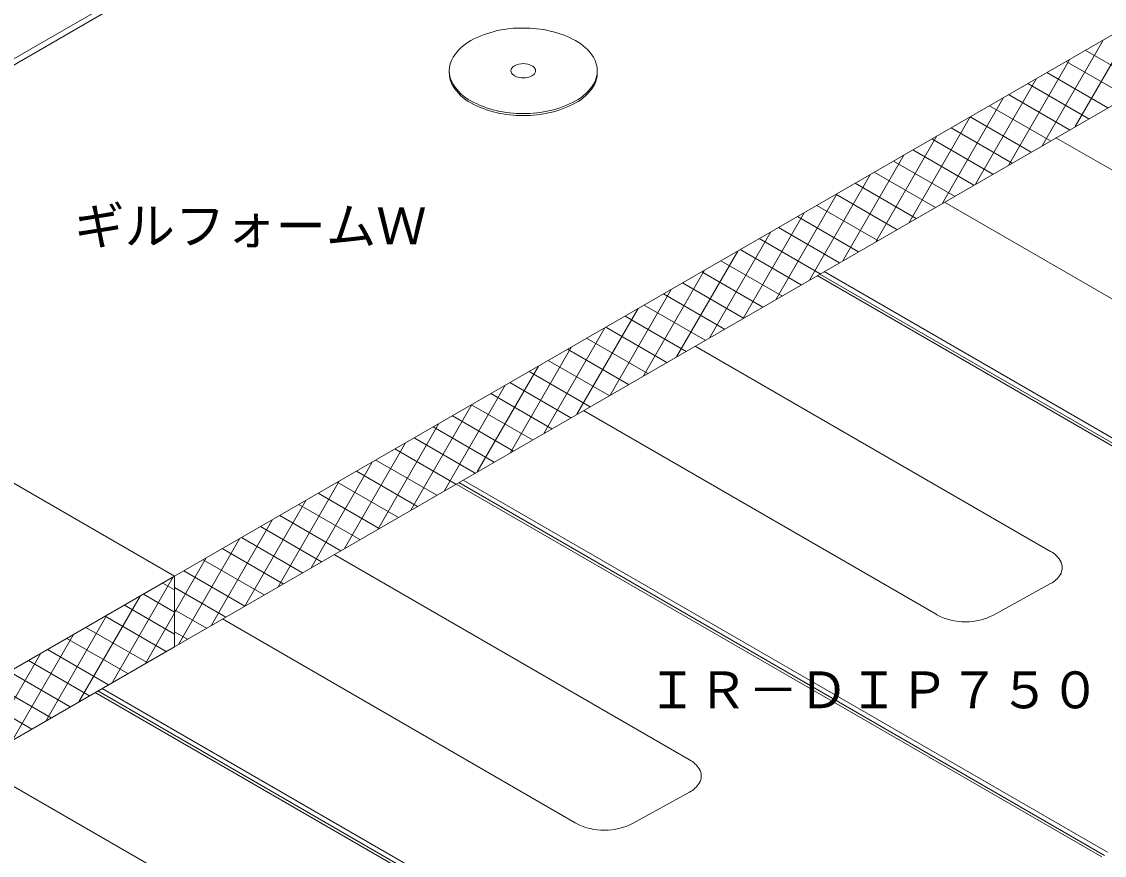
# Model space of a CAD drawing. Units: millimetres, scale not verified. Extents: x -2760 to 2760, y -1910 to 1910.
# Drawn here: x -167 to 371, y -715 to -301 of the extents above; entities that cross this region are included whole.
import ezdxf
from ezdxf.enums import TextEntityAlignment as Align

# ---------------------------------------------------------------- set-up
doc = ezdxf.new("R2010")
doc.units = ezdxf.units.MM
doc.header["$LTSCALE"] = 7
for name, color, linetype, lineweight in [('0-1_HATCH', 9, 'Continuous', 18), ('0-3_BOUSUI', 1, 'Continuous', 18), ('0-4_MOJI', 7, 'Continuous', 18), ('0-6_dannnetu', 6, 'Continuous', 18), ('0-D_dekki2', 1, 'Continuous', 18)]:
    doc.layers.add(name, color=color, linetype=linetype, lineweight=lineweight)
doc.styles.add('ＭＳ ゴシック', font='')
doc.styles.get('ＭＳ ゴシック').set_extended_font_data('MS Gothic')

msp = doc.modelspace()

# ---------------------------------------------------------------- linework, layer by layer
at = {"layer": '0-1_HATCH'}
for p, q in [((356.054, -353.107), (386.365, -300.607)), ((339.557, -362.632), (369.867, -310.132)), ((361.035, -315.231), (391.346, -332.731)), ((323.059, -372.157), (353.37, -319.657)), ((351.51, -320.73), (381.821, -338.23)), ((341.985, -326.229), (372.296, -343.729)), ((306.561, -381.682), (336.872, -329.182)), ((332.46, -331.729), (362.771, -349.229)), ((290.063, -391.207), (320.374, -338.707)), ((322.935, -337.228), (353.246, -354.728)), ((313.41, -342.727), (343.721, -360.227)), ((273.565, -400.732), (303.876, -348.232)), ((303.885, -348.226), (334.196, -365.726)), ((294.36, -353.726), (324.671, -371.226)), ((257.068, -410.257), (287.378, -357.757)), ((284.835, -359.225), (315.146, -376.725)), ((275.31, -364.724), (305.621, -382.224)), ((240.57, -419.782), (270.881, -367.282)), ((265.785, -370.223), (296.096, -387.723)), ((256.26, -375.723), (286.571, -393.223)), ((224.072, -429.307), (254.383, -376.807)), ((246.735, -381.222), (277.046, -398.722)), ((207.574, -438.832), (237.885, -386.332)), ((237.21, -386.721), (267.521, -404.221)), ((227.685, -392.221), (257.996, -409.721)), ((191.076, -448.357), (221.387, -395.857)), ((218.16, -397.72), (248.471, -415.22)), ((208.635, -403.219), (238.946, -420.719)), ((174.579, -457.882), (204.89, -405.382)), ((199.11, -408.718), (229.421, -426.218)), ((158.081, -467.407), (188.392, -414.907)), ((189.585, -414.218), (219.896, -431.718)), ((141.583, -476.932), (171.894, -424.432)), ((180.06, -419.717), (210.371, -437.217)), ((170.535, -425.216), (200.846, -442.716)), ((125.085, -486.457), (155.396, -433.957)), ((161.01, -430.715), (191.321, -448.215)), ((151.485, -436.215), (181.796, -453.715)), ((108.588, -495.982), (138.898, -443.482)), ((141.96, -441.714), (172.271, -459.214)), ((132.435, -447.213), (162.746, -464.713)), ((92.09, -505.507), (122.401, -453.007)), ((122.91, -452.712), (153.221, -470.212)), ((113.385, -458.212), (143.696, -475.712)), ((75.592, -515.032), (105.903, -462.532)), ((103.86, -463.711), (134.171, -481.211)), ((59.094, -524.557), (89.405, -472.057)), ((94.335, -469.21), (124.646, -486.71)), ((84.81, -474.709), (115.121, -492.209)), ((42.596, -534.082), (72.907, -481.582)), ((75.285, -480.209), (105.596, -497.709)), ((65.76, -485.708), (96.071, -503.208)), ((26.099, -543.607), (56.41, -491.107)), ((56.235, -491.207), (86.546, -508.707)), ((46.71, -496.707), (77.021, -514.207)), ((9.601, -553.132), (39.912, -500.632)), ((37.185, -502.206), (67.496, -519.706)), ((-6.897, -562.657), (23.414, -510.157)), ((27.66, -507.705), (57.971, -525.205)), ((18.135, -513.204), (48.446, -530.704)), ((-23.395, -572.182), (6.916, -519.682)), ((8.61, -518.704), (38.921, -536.204)), ((-0.915, -524.203), (29.396, -541.703)), ((-39.893, -581.707), (-9.582, -529.207)), ((-10.44, -529.702), (19.871, -547.202)), ((-19.965, -535.201), (10.346, -552.701)), ((-56.39, -591.232), (-26.079, -538.732)), ((-29.49, -540.701), (0.821, -558.201)), ((-72.888, -600.757), (-42.577, -548.257)), ((-39.015, -546.2), (-8.704, -563.7)), ((-48.54, -551.699), (-18.229, -569.199)), ((-89.386, -610.282), (-59.075, -557.782)), ((-58.065, -557.198), (-27.754, -574.698)), ((-67.59, -562.698), (-37.279, -580.198)), ((-91.291, -594.531), (-75.573, -567.307)), ((-77.115, -568.197), (-46.804, -585.697)), ((-86.64, -573.696), (-56.329, -591.196)), ((-122.252, -629.257), (-91.941, -576.757)), ((-97.17, -579.776), (-91.291, -583.17)), ((-106.695, -585.275), (-91.291, -594.169)), ((-91.291, -582.009), (-65.854, -596.695)), ((-138.749, -638.782), (-108.438, -586.282)), ((-116.22, -590.774), (-91.291, -605.167)), ((-155.247, -648.307), (-124.936, -595.807)), ((-125.745, -596.274), (-95.434, -613.774)), ((-105.754, -619.732), (-91.291, -594.681)), ((-91.291, -593.008), (-75.379, -602.195)), ((-135.27, -601.773), (-104.959, -619.273)), ((-171.745, -657.832), (-141.434, -605.332)), ((-144.795, -607.272), (-114.484, -624.772)), ((-91.291, -604.006), (-84.904, -607.694)), ((-154.32, -612.772), (-124.009, -630.272)), ((-188.243, -667.357), (-157.932, -614.857)), ((-163.845, -618.271), (-133.534, -635.771)), ((-173.37, -623.77), (-143.059, -641.27)), ((-182.895, -629.269), (-152.584, -646.769)), ((-192.42, -634.769), (-162.109, -652.269))]:
    msp.add_line(p, q, dxfattribs=at)
at = {"layer": '0-3_BOUSUI'}
for p, q in [((657.821, 159.118), (-1799.933, -1259.867)), ((657.821, 156.118), (-1799.933, -1262.867)), ((45.172, -325.382), (45.172, -326.382)), ((118.657, -325.382), (118.657, -326.382)), ((346.485, -358.632), (523.07, -460.583)), ((466.248, -491.777), (291.059, -390.632)), ((167.218, -462.132), (343.803, -564.083)), ((286.981, -595.277), (111.792, -494.132)), ((-12.05, -565.632), (164.536, -667.583)), ((343.803, -580.083), (315.392, -595.68)), ((107.714, -698.777), (-67.475, -597.632)), ((-191.317, -669.132), (-14.732, -771.083)), ((164.536, -683.583), (136.125, -699.18))]:
    msp.add_line(p, q, dxfattribs=at)
for centre, radius, start, end in [((337.801, -575.253), 12.68, 32.14883, 61.74968), ((342.675, -572.083), 6.867, 328.6015, 31.3985), ((337.849, -568.965), 12.612, 298.16859, 327.9329), ((293.633, -584.562), 12.612, 238.16859, 241.83141), ((300.886, -571.085), 27.917, 241.76672, 271.33433), ((301.982, -570.231), 28.766, 269.11165, 297.7873), ((158.534, -678.753), 12.68, 32.14883, 61.74968), ((163.408, -675.583), 6.867, 328.6015, 31.3985), ((158.582, -672.465), 12.612, 298.16859, 327.9329), ((114.366, -688.062), 12.612, 238.16859, 241.83141), ((121.618, -674.585), 27.917, 241.76672, 271.33433), ((122.714, -673.731), 28.766, 269.11165, 297.7873)]:
    msp.add_arc(centre, radius, start, end, dxfattribs=at)
at = {"layer": '0-6_dannnetu'}
msp.add_line((-91.291, -576.382), (-351.098, -426.382), dxfattribs=at)
for points in [[(792.055, -100.382), (792.055, -101.382), (-91.291, -611.382), (-91.291, -576.382), (947.94, 23.618), (947.94, -10.382)], [(-91.291, -576.382), (-1130.521, -1176.382), (-1130.521, -1211.382), (-91.291, -611.382)]]:
    msp.add_lwpolyline(points, close=True, dxfattribs=at)
at = {"layer": '0-D_dekki2'}
for p, q in [((548.501, -612.23), (227.87, -427.114)), ((549.769, -611.498), (229.139, -426.382)), ((551.3, -609.882), (231.304, -425.132)), ((369.234, -715.73), (48.603, -530.614)), ((370.502, -714.998), (49.871, -529.882)), ((372.033, -713.382), (52.036, -528.632)), ((189.966, -819.23), (-130.664, -634.114)), ((191.235, -818.498), (-129.396, -633.382)), ((192.765, -816.882), (-127.231, -632.132))]:
    msp.add_line(p, q, dxfattribs=at)
for centre, radius, start, end in [((80.695, -356.498), 52.344, 88.66567, 118.23328), ((82.75, -358.098), 53.936, 62.2127, 90.88835), ((67.187, -331.324), 23.774, 118.25032, 147.85117), ((96.642, -331.324), 23.774, 32.14883, 61.74968), ((58.048, -325.382), 12.876, 148.6015, 211.3985), ((81.711, -330.568), 8.724, 88.66567, 118.23328), ((82.054, -330.834), 8.989, 62.2127, 90.88835), ((105.781, -325.382), 12.876, 328.6015, 31.3985), ((58.048, -326.382), 12.876, 180, 211.3985), ((77.936, -325.382), 2.146, 148.6015, 211.3985), ((79.46, -326.372), 3.962, 118.25032, 147.85117), ((79.445, -324.407), 3.941, 212.0671, 241.83141), ((81.711, -320.196), 8.724, 241.76672, 271.33433), ((82.054, -319.929), 8.989, 269.11165, 297.7873), ((84.369, -326.372), 3.962, 32.14883, 61.74968), ((84.384, -324.407), 3.941, 298.16859, 327.9329), ((85.892, -325.382), 2.146, 328.6015, 31.3985), ((105.781, -326.382), 12.876, 328.6015, 360), ((67.096, -319.535), 23.647, 212.0671, 241.83141), ((67.096, -320.535), 23.647, 212.0671, 241.83141), ((96.732, -319.535), 23.647, 298.16859, 327.9329), ((96.732, -320.535), 23.647, 298.16859, 327.9329), ((80.695, -294.265), 52.344, 241.76672, 271.33433), ((80.695, -295.265), 52.344, 241.76672, 271.33433), ((82.75, -292.665), 53.936, 269.11165, 297.7873), ((82.75, -293.665), 53.936, 269.11165, 297.7873)]:
    msp.add_arc(centre, radius, start, end, dxfattribs=at)

# ---------------------------------------------------------------- texts
at = {"layer": '0-4_MOJI', "style": 'ＭＳ ゴシック'}
for s, p in [('ギルフォームＷ', (-141.115, -417.068)), ('ＩＲ－ＤＩＰ７５０', (143.493, -647.48))]:
    msp.add_text(s, height=18.33, dxfattribs=at).set_placement(p, align=Align.BOTTOM_LEFT)

doc.saveas('drawing.dxf')
